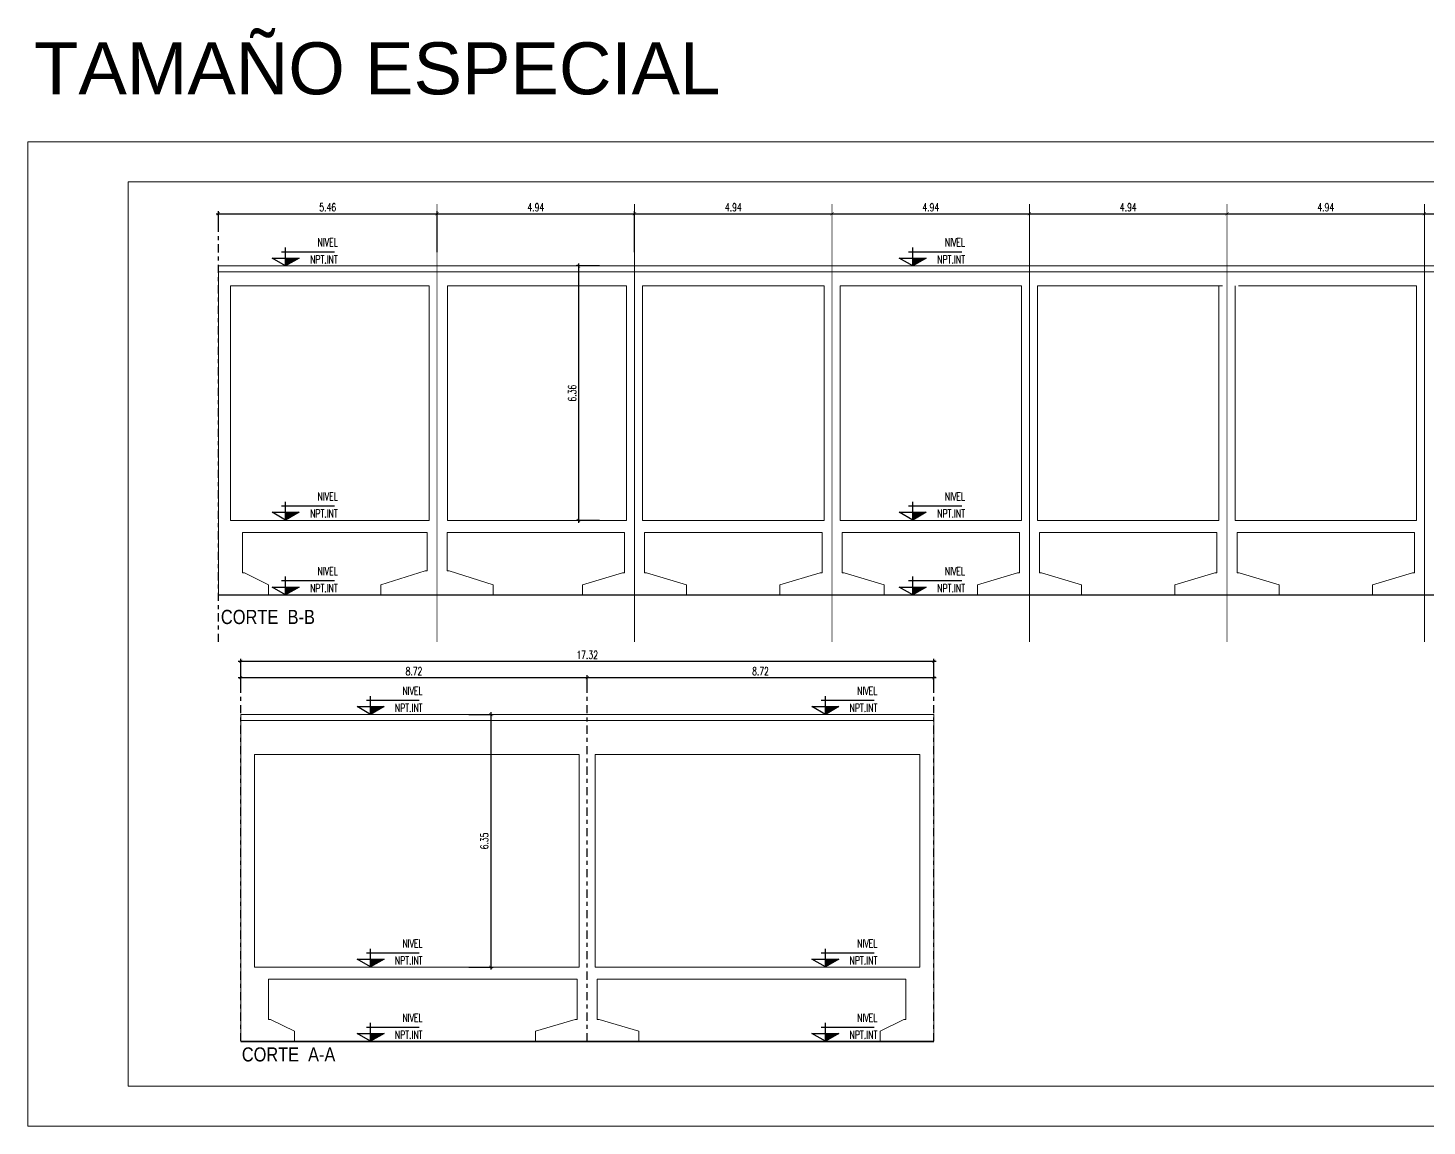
# Model space of a CAD drawing. Header units: millimetres. Extents: x 316.4 to 400.3, y 48.9 to 76.4.
# Drawn here: x 316.41 to 351.37, y 48.92 to 76.36 of the extents above; entities that cross this region are included whole.
import ezdxf
from ezdxf.enums import TextEntityAlignment as Align

# ---------------------------------------------------------------- set-up
doc = ezdxf.new("R2010")
doc.units = ezdxf.units.MM
doc.linetypes.add('CYPE_RAYAPUNTO', pattern=[0.4125, 0.2025, -0.105, 0, -0.105])
for name, color, linetype, lineweight in [('CIM_REFEREN', 2, 'Continuous', 0), ('OT_SECCION_EDIFICIO', 2, 'Continuous', 9), ('RECUAD_LIMITES', 2, 'Continuous', 0), ('RECUAD_MARCO', 1, 'Continuous', 20)]:
    doc.layers.add(name, color=color, linetype=linetype, lineweight=lineweight)
doc.styles.add('COTAS', font='romans.shx', dxfattribs={"width": 0.7})
doc.styles.add('CYPETXT_romans', font='arial.ttf', dxfattribs={"height": 0.2})
doc.dimstyles.new('COTA 100', dxfattribs={"dimscale": 200, "dimtxt": 0.001, "dimasz": 0.0004, "dimexe": 0.0003, "dimexo": 0.0003, "dimgap": 0.0003, "dimtad": 1, "dimzin": 4, "dimdsep": 46, "dimtxsty": 'COTAS', "dimblk": 'ARCHTICK', "dimcen": -0.02, "dimdle": 0.0003, "dimclrd": 256, "dimclre": 256, "dimclrt": 2, "dimadec": 0, "dimazin": 0, "dimtfac": 1, "dimtix": 1, "dimtmove": 2, "dimatfit": 3, "dimldrblk": 'ORIGIN', "dimfxl": 1, "dimtolj": 1, "dimtzin": 0, "dimarcsym": 0})

# ---------------------------------------------------------------- blocks, each defined once
blk = doc.blocks.new('_ArchTick')
at = {"color": 0, "const_width": 0.15}
blk.add_lwpolyline([(-0.5, -0.5), (0.5, 0.5)], dxfattribs=at)
blk = doc.blocks.new('*D455')
at = {"lineweight": -2, "transparency": 16777216}
for p, q in [((326.576, 71.719), (331.631, 71.719)), ((326.636, 70.758), (326.636, 71.779)), ((331.571, 70.758), (331.571, 71.779))]:
    blk.add_line(p, q, dxfattribs=at)
at = {"layer": 'Defpoints', "color": 0, "transparency": 16777216}
for p in [(331.571, 71.719), (326.636, 70.698), (331.571, 70.698)]:
    blk.add_point(p, dxfattribs=at)
at = {"lineweight": -2, "transparency": 16777216, "xscale": 0.08, "yscale": 0.08, "zscale": 0.08, "rotation": 180}
blk.add_blockref('_ArchTick', (326.636, 71.719), dxfattribs=at)
at = {"lineweight": -2, "transparency": 16777216, "xscale": 0.08, "yscale": 0.08, "zscale": 0.08}
blk.add_blockref('_ArchTick', (331.571, 71.719), dxfattribs=at)
at = {"color": 2, "transparency": 16777216, "insert": (329.104, 71.879), "char_height": 0.2, "attachment_point": 5, "style": 'COTAS'}
blk.add_mtext('\\A1;4.94', dxfattribs=at)
blk = doc.blocks.new('_Origin')
at = {"color": 0, "linetype": 'ByBlock', "lineweight": -2}
blk.add_line((0, 0), (-1, 0), dxfattribs=at)
blk.add_circle((0, 0), 0.5, dxfattribs=at)
blk = doc.blocks.new('*D456')
at = {"lineweight": -2, "transparency": 16777216}
for p, q in [((331.511, 71.719), (336.566, 71.719)), ((331.571, 70.758), (331.571, 71.779))]:
    blk.add_line(p, q, dxfattribs=at)
at = {"layer": 'Defpoints', "color": 0, "transparency": 16777216}
for p in [(336.506, 71.719), (336.506, 71.719), (331.571, 70.698)]:
    blk.add_point(p, dxfattribs=at)
at = {"lineweight": -2, "transparency": 16777216, "xscale": 0.08, "yscale": 0.08, "zscale": 0.08, "rotation": 180}
blk.add_blockref('_ArchTick', (331.571, 71.719), dxfattribs=at)
at = {"lineweight": -2, "transparency": 16777216, "xscale": 0.08, "yscale": 0.08, "zscale": 0.08}
blk.add_blockref('_ArchTick', (336.506, 71.719), dxfattribs=at)
at = {"color": 2, "transparency": 16777216, "insert": (334.039, 71.879), "char_height": 0.2, "attachment_point": 5, "style": 'COTAS'}
blk.add_mtext('\\A1;4.94', dxfattribs=at)
blk = doc.blocks.new('*D457')
at = {"lineweight": -2, "transparency": 16777216}
blk.add_line((336.446, 71.719), (341.501, 71.719), dxfattribs=at)
at = {"layer": 'Defpoints', "color": 0, "transparency": 16777216}
for p in [(336.506, 71.719), (341.441, 71.719), (341.441, 71.719)]:
    blk.add_point(p, dxfattribs=at)
at = {"lineweight": -2, "transparency": 16777216, "xscale": 0.08, "yscale": 0.08, "zscale": 0.08, "rotation": 180}
blk.add_blockref('_ArchTick', (336.506, 71.719), dxfattribs=at)
at = {"lineweight": -2, "transparency": 16777216, "xscale": 0.08, "yscale": 0.08, "zscale": 0.08}
blk.add_blockref('_ArchTick', (341.441, 71.719), dxfattribs=at)
at = {"color": 2, "transparency": 16777216, "insert": (338.974, 71.879), "char_height": 0.2, "attachment_point": 5, "style": 'COTAS'}
blk.add_mtext('\\A1;4.94', dxfattribs=at)
blk = doc.blocks.new('*D458')
at = {"lineweight": -2, "transparency": 16777216}
blk.add_line((341.381, 71.719), (346.436, 71.719), dxfattribs=at)
at = {"layer": 'Defpoints', "color": 0, "transparency": 16777216}
for p in [(341.441, 71.719), (346.376, 71.719), (346.376, 71.719)]:
    blk.add_point(p, dxfattribs=at)
at = {"lineweight": -2, "transparency": 16777216, "xscale": 0.08, "yscale": 0.08, "zscale": 0.08, "rotation": 180}
blk.add_blockref('_ArchTick', (341.441, 71.719), dxfattribs=at)
at = {"lineweight": -2, "transparency": 16777216, "xscale": 0.08, "yscale": 0.08, "zscale": 0.08}
blk.add_blockref('_ArchTick', (346.376, 71.719), dxfattribs=at)
at = {"color": 2, "transparency": 16777216, "insert": (343.909, 71.879), "char_height": 0.2, "attachment_point": 5, "style": 'COTAS'}
blk.add_mtext('\\A1;4.94', dxfattribs=at)
blk = doc.blocks.new('*D459')
at = {"lineweight": -2, "transparency": 16777216}
blk.add_line((346.316, 71.719), (351.371, 71.719), dxfattribs=at)
at = {"layer": 'Defpoints', "color": 0, "transparency": 16777216}
for p in [(346.376, 71.719), (351.311, 71.719), (351.311, 71.719)]:
    blk.add_point(p, dxfattribs=at)
at = {"lineweight": -2, "transparency": 16777216, "xscale": 0.08, "yscale": 0.08, "zscale": 0.08, "rotation": 180}
blk.add_blockref('_ArchTick', (346.376, 71.719), dxfattribs=at)
at = {"lineweight": -2, "transparency": 16777216, "xscale": 0.08, "yscale": 0.08, "zscale": 0.08}
blk.add_blockref('_ArchTick', (351.311, 71.719), dxfattribs=at)
at = {"color": 2, "transparency": 16777216, "insert": (348.844, 71.879), "char_height": 0.2, "attachment_point": 5, "style": 'COTAS'}
blk.add_mtext('\\A1;4.94', dxfattribs=at)
blk = doc.blocks.new('*D460')
at = {"lineweight": -2, "transparency": 16777216}
blk.add_line((351.251, 71.719), (356.306, 71.719), dxfattribs=at)
at = {"layer": 'Defpoints', "color": 0, "transparency": 16777216}
for p in [(351.311, 71.719), (356.246, 71.719), (356.246, 71.719)]:
    blk.add_point(p, dxfattribs=at)
at = {"lineweight": -2, "transparency": 16777216, "xscale": 0.08, "yscale": 0.08, "zscale": 0.08, "rotation": 180}
blk.add_blockref('_ArchTick', (351.311, 71.719), dxfattribs=at)
at = {"lineweight": -2, "transparency": 16777216, "xscale": 0.08, "yscale": 0.08, "zscale": 0.08}
blk.add_blockref('_ArchTick', (356.246, 71.719), dxfattribs=at)
at = {"color": 2, "transparency": 16777216, "insert": (353.779, 71.879), "char_height": 0.2, "attachment_point": 5, "style": 'COTAS'}
blk.add_mtext('\\A1;4.94', dxfattribs=at)
blk = doc.blocks.new('*D464')
at = {"lineweight": -2, "transparency": 16777216}
for p, q in [((321.669, 60.531), (339.109, 60.531)), ((321.729, 59.851), (321.729, 60.591)), ((339.049, 59.851), (339.049, 60.591))]:
    blk.add_line(p, q, dxfattribs=at)
at = {"layer": 'Defpoints', "color": 0, "transparency": 16777216}
for p in [(339.049, 60.531), (321.729, 59.791), (339.049, 59.791)]:
    blk.add_point(p, dxfattribs=at)
at = {"lineweight": -2, "transparency": 16777216, "xscale": 0.08, "yscale": 0.08, "zscale": 0.08, "rotation": 180}
blk.add_blockref('_ArchTick', (321.729, 60.531), dxfattribs=at)
at = {"lineweight": -2, "transparency": 16777216, "xscale": 0.08, "yscale": 0.08, "zscale": 0.08}
blk.add_blockref('_ArchTick', (339.049, 60.531), dxfattribs=at)
at = {"color": 2, "transparency": 16777216, "insert": (330.389, 60.691), "char_height": 0.2, "attachment_point": 5, "style": 'COTAS'}
blk.add_mtext('\\A1;17.32', dxfattribs=at)

msp = doc.modelspace()

# ---------------------------------------------------------------- hatches: boundary and pattern name
for points in [[(323.188, 70.608), (322.85, 70.608), (322.85, 70.414)], [(338.862, 70.608), (338.524, 70.608), (338.524, 70.414)], [(323.188, 64.256), (322.85, 64.256), (322.85, 64.062)], [(338.862, 64.256), (338.524, 64.256), (338.524, 64.062)], [(323.188, 62.387), (322.85, 62.387), (322.85, 62.192)], [(338.862, 62.387), (338.524, 62.387), (338.524, 62.192)], [(325.312, 59.398), (324.977, 59.398), (324.977, 59.204)], [(336.675, 59.398), (336.34, 59.398), (336.34, 59.204)], [(325.312, 53.086), (324.977, 53.086), (324.977, 52.892)], [(336.675, 53.086), (336.34, 53.086), (336.34, 52.892)], [(325.312, 51.229), (324.977, 51.229), (324.977, 51.035)], [(336.675, 51.229), (336.34, 51.229), (336.34, 51.035)]]:
    msp.add_hatch(color=256).paths.add_polyline_path(points)

# ---------------------------------------------------------------- linework, layer by layer
for p, q in [((321.113, 71.719), (326.696, 71.719)), ((321.173, 71.29), (321.173, 71.779)), ((326.636, 71.29), (326.636, 71.779)), ((322.747, 70.77), (324.075, 70.77)), ((322.85, 70.414), (322.85, 70.873)), ((338.421, 70.77), (339.749, 70.77)), ((338.524, 70.414), (338.524, 70.873)), ((330.698, 70.414), (330.112, 70.414)), ((330.172, 70.474), (330.172, 63.994)), ((322.747, 64.418), (324.075, 64.418)), ((322.85, 64.062), (322.85, 64.521)), ((338.421, 64.418), (339.749, 64.418)), ((338.524, 64.062), (338.524, 64.521)), ((330.698, 64.054), (330.112, 64.054)), ((322.85, 62.192), (322.85, 62.652)), ((338.524, 62.192), (338.524, 62.652)), ((322.747, 62.549), (324.075, 62.549)), ((338.421, 62.549), (339.749, 62.549)), ((321.173, 62.192), (378.445, 62.192)), ((321.729, 59.933), (321.729, 60.183)), ((330.389, 59.933), (330.389, 60.183)), ((330.389, 59.933), (330.389, 60.183)), ((321.67, 60.124), (330.449, 60.124)), ((330.33, 60.124), (339.109, 60.124)), ((324.875, 59.559), (326.193, 59.559)), ((324.977, 59.204), (324.977, 59.661)), ((336.237, 59.559), (337.556, 59.559)), ((336.34, 59.204), (336.34, 59.661)), ((327.433, 59.198), (328.037, 59.198)), ((327.977, 59.258), (327.977, 52.825)), ((324.875, 53.247), (326.193, 53.247)), ((324.977, 52.892), (324.977, 53.349)), ((336.237, 53.247), (337.556, 53.247)), ((336.34, 52.892), (336.34, 53.349)), ((327.433, 52.885), (328.037, 52.885)), ((324.977, 51.035), (324.977, 51.492)), ((336.34, 51.035), (336.34, 51.492)), ((324.875, 51.389), (326.193, 51.389)), ((336.237, 51.389), (337.556, 51.389)), ((321.729, 51.035), (339.049, 51.035)), ((321.729, 51.032), (339.049, 51.032))]:
    msp.add_line(p, q)
at = {"color": 1, "linetype": 'CYPE_RAYAPUNTO'}
for p, q in [((321.173, 61.016), (321.173, 71.365)), ((321.729, 51.035), (321.729, 60.144)), ((330.389, 51.035), (330.389, 60.147)), ((339.049, 51.035), (339.049, 60.131))]:
    msp.add_line(p, q, dxfattribs=at)
at = {"color": 1, "linetype": 'CYPE_RAYAPUNTO', "const_width": 0.0201}
for points in [[(326.636, 61.016), (326.636, 71.963)], [(331.571, 61.016), (331.571, 71.963)], [(336.506, 61.016), (336.506, 71.963)], [(341.441, 61.016), (341.441, 71.963)], [(346.376, 61.016), (346.376, 71.963)], [(351.311, 61.016), (351.311, 71.963)]]:
    msp.add_lwpolyline(points, dxfattribs=at)
for points, const_width in [([(322.513, 70.608), (322.85, 70.414), (323.188, 70.608)], 0.0134), ([(338.187, 70.608), (338.524, 70.414), (338.862, 70.608)], 0.0134), ([(322.513, 64.256), (322.85, 64.062), (323.188, 64.256)], 0.0134), ([(338.187, 64.256), (338.524, 64.062), (338.862, 64.256)], 0.0134), ([(322.513, 62.387), (322.85, 62.192), (323.188, 62.387)], 0.0134), ([(338.187, 62.387), (338.524, 62.192), (338.862, 62.387)], 0.0134), ([(324.642, 59.398), (324.977, 59.204), (325.312, 59.398)], 0.0133), ([(336.004, 59.398), (336.34, 59.204), (336.675, 59.398)], 0.0133), ([(324.642, 53.086), (324.977, 52.892), (325.312, 53.086)], 0.0133), ([(336.004, 53.086), (336.34, 52.892), (336.675, 53.086)], 0.0133), ([(324.642, 51.229), (324.977, 51.035), (325.312, 51.229)], 0.0133), ([(336.004, 51.229), (336.34, 51.035), (336.675, 51.229)], 0.0133)]:
    msp.add_lwpolyline(points, dxfattribs=dict(const_width=const_width))
for points in [[(322.85, 70.414), (322.513, 70.608), (323.188, 70.608), (322.85, 70.414)], [(338.524, 70.414), (338.187, 70.608), (338.862, 70.608), (338.524, 70.414)], [(322.85, 64.062), (322.513, 64.256), (323.188, 64.256), (322.85, 64.062)], [(338.524, 64.062), (338.187, 64.256), (338.862, 64.256), (338.524, 64.062)], [(322.85, 62.192), (322.513, 62.387), (323.188, 62.387), (322.85, 62.192)], [(338.524, 62.192), (338.187, 62.387), (338.862, 62.387), (338.524, 62.192)], [(324.977, 59.204), (324.642, 59.398), (325.312, 59.398), (324.977, 59.204)], [(336.34, 59.204), (336.004, 59.398), (336.675, 59.398), (336.34, 59.204)], [(324.977, 52.892), (324.642, 53.086), (325.312, 53.086), (324.977, 52.892)], [(336.34, 52.892), (336.004, 53.086), (336.675, 53.086), (336.34, 52.892)], [(324.977, 51.035), (324.642, 51.229), (325.312, 51.229), (324.977, 51.035)], [(336.34, 51.035), (336.004, 51.229), (336.675, 51.229), (336.34, 51.035)]]:
    msp.add_lwpolyline(points)
at = {"layer": 'OT_SECCION_EDIFICIO'}
for p, q in [((321.274, 70.414), (321.173, 70.414)), ((321.173, 70.414), (321.173, 69.913)), ((321.516, 70.414), (321.272, 70.414)), ((321.523, 70.414), (321.516, 70.414)), ((321.523, 70.414), (321.624, 70.414)), ((321.624, 70.414), (361.143, 70.414)), ((321.173, 70.263), (368.438, 70.263)), ((321.173, 69.913), (321.173, 64.054)), ((321.173, 69.913), (321.173, 69.913)), ((321.474, 69.913), (326.436, 69.913)), ((321.474, 64.054), (321.474, 69.913)), ((326.436, 69.913), (326.436, 64.054)), ((326.895, 69.913), (331.371, 69.913)), ((326.895, 64.054), (326.895, 69.913)), ((331.371, 64.054), (331.371, 69.913)), ((331.772, 69.913), (336.306, 69.913)), ((331.772, 69.913), (331.772, 64.054)), ((336.306, 64.054), (336.306, 69.913)), ((336.707, 64.054), (336.707, 69.913)), ((341.241, 69.913), (336.707, 69.913)), ((341.241, 64.054), (341.241, 69.913)), ((341.642, 69.913), (341.642, 64.054)), ((341.642, 69.913), (346.265, 69.913)), ((346.176, 64.054), (346.176, 69.913)), ((346.577, 64.054), (346.577, 69.913)), ((351.111, 69.913), (346.665, 69.913)), ((351.111, 69.913), (351.111, 64.054)), ((321.173, 64.054), (321.173, 64.054)), ((321.173, 64.054), (321.173, 62.192)), ((326.436, 64.054), (321.474, 64.054)), ((331.371, 64.054), (326.895, 64.054)), ((331.772, 64.054), (336.306, 64.054)), ((341.241, 64.054), (336.707, 64.054)), ((341.241, 64.054), (341.191, 64.054)), ((341.642, 64.054), (346.176, 64.054)), ((346.126, 64.054), (346.176, 64.054)), ((351.111, 64.054), (346.577, 64.054)), ((351.061, 64.054), (351.111, 64.054)), ((326.386, 63.753), (321.774, 63.753)), ((321.774, 62.743), (321.774, 63.753)), ((326.386, 63.753), (326.386, 62.793)), ((326.887, 63.753), (331.321, 63.753)), ((326.887, 62.793), (326.887, 63.753)), ((331.321, 62.743), (331.321, 63.753)), ((336.256, 63.753), (331.822, 63.753)), ((331.822, 63.753), (331.822, 62.743)), ((336.256, 63.753), (336.256, 62.743)), ((336.757, 62.743), (336.757, 63.753)), ((341.191, 63.753), (336.757, 63.753)), ((341.191, 63.753), (341.191, 62.743)), ((346.126, 63.753), (341.692, 63.753)), ((341.692, 62.743), (341.692, 63.753)), ((346.126, 62.743), (346.126, 63.753)), ((351.061, 63.753), (346.627, 63.753)), ((346.627, 63.753), (346.627, 62.743)), ((351.061, 62.743), (351.061, 63.753)), ((321.824, 62.743), (321.774, 62.743)), ((322.425, 62.443), (321.824, 62.743)), ((325.234, 62.443), (326.336, 62.793)), ((326.336, 62.793), (326.386, 62.793)), ((326.887, 62.793), (326.937, 62.793)), ((326.937, 62.793), (328.038, 62.443)), ((331.271, 62.743), (330.269, 62.443)), ((331.321, 62.743), (331.271, 62.743)), ((331.822, 62.743), (331.872, 62.743)), ((332.873, 62.443), (331.872, 62.743)), ((336.206, 62.743), (335.204, 62.443)), ((336.206, 62.743), (336.256, 62.743)), ((336.807, 62.743), (336.757, 62.743)), ((337.808, 62.443), (336.807, 62.743)), ((341.141, 62.743), (340.139, 62.443)), ((341.141, 62.743), (341.191, 62.743)), ((341.742, 62.743), (341.692, 62.743)), ((342.743, 62.443), (341.742, 62.743)), ((346.076, 62.743), (345.074, 62.443)), ((346.126, 62.743), (346.076, 62.743)), ((346.627, 62.743), (346.677, 62.743)), ((347.678, 62.443), (346.677, 62.743)), ((351.011, 62.743), (350.009, 62.443)), ((351.061, 62.743), (351.011, 62.743)), ((322.425, 62.192), (322.425, 62.443)), ((325.234, 62.192), (325.234, 62.443)), ((328.038, 62.443), (328.038, 62.192)), ((330.269, 62.443), (330.269, 62.192)), ((332.873, 62.192), (332.873, 62.443)), ((335.204, 62.443), (335.204, 62.192)), ((337.808, 62.443), (337.808, 62.192)), ((340.139, 62.443), (340.139, 62.192)), ((342.743, 62.443), (342.743, 62.192)), ((345.074, 62.443), (345.074, 62.192)), ((347.678, 62.192), (347.678, 62.443)), ((350.009, 62.192), (350.009, 62.443)), ((321.173, 62.192), (322.425, 62.192)), ((325.234, 62.192), (328.038, 62.192)), ((332.873, 62.192), (330.269, 62.192)), ((335.204, 62.192), (337.808, 62.192)), ((340.139, 62.192), (342.743, 62.192)), ((347.678, 62.192), (345.074, 62.192)), ((350.009, 62.192), (352.613, 62.192)), ((339.049, 59.198), (321.729, 59.198)), ((321.729, 59.173), (321.729, 59.198)), ((321.729, 59.198), (321.729, 59.048)), ((321.729, 58.701), (321.729, 59.173)), ((339.049, 59.173), (339.049, 59.198)), ((339.049, 58.701), (339.049, 59.173)), ((321.729, 59.048), (339.049, 59.048)), ((321.729, 58.204), (321.729, 58.701)), ((339.049, 58.204), (339.049, 58.701)), ((321.729, 52.885), (321.729, 58.204)), ((322.077, 58.204), (322.077, 52.885)), ((322.077, 58.204), (330.191, 58.204)), ((330.191, 52.885), (330.191, 58.204)), ((330.588, 58.204), (338.701, 58.204)), ((330.588, 58.204), (330.588, 52.885)), ((338.701, 58.204), (338.701, 52.885)), ((339.049, 52.885), (339.049, 58.204)), ((339.049, 53.421), (339.049, 51.035)), ((321.729, 52.885), (321.729, 51.035)), ((322.077, 52.885), (330.141, 52.885)), ((330.191, 52.885), (330.141, 52.885)), ((330.588, 52.885), (338.701, 52.885)), ((322.425, 51.582), (322.425, 52.586)), ((322.425, 52.586), (330.141, 52.586)), ((330.141, 52.586), (330.141, 51.582)), ((338.353, 52.586), (330.638, 52.586)), ((330.638, 52.586), (330.638, 51.582)), ((338.353, 52.586), (338.353, 51.582)), ((322.425, 51.582), (322.475, 51.582)), ((322.475, 51.582), (323.072, 51.284)), ((330.091, 51.582), (329.097, 51.284)), ((330.141, 51.582), (330.091, 51.582)), ((330.638, 51.582), (330.688, 51.582)), ((330.688, 51.582), (331.682, 51.284)), ((338.304, 51.582), (337.707, 51.284)), ((338.353, 51.582), (338.304, 51.582)), ((323.072, 51.284), (323.072, 51.035)), ((329.097, 51.284), (329.097, 51.035)), ((331.682, 51.035), (331.682, 51.284)), ((337.707, 51.284), (337.707, 51.035)), ((321.729, 51.035), (323.072, 51.035)), ((329.097, 51.035), (331.682, 51.035)), ((337.707, 51.035), (339.049, 51.035))]:
    msp.add_line(p, q, dxfattribs=at)
at = {"layer": 'RECUAD_LIMITES'}
msp.add_lwpolyline([(316.414, 48.916), (400.314, 48.916), (400.314, 73.516), (316.414, 73.516), (316.414, 48.916)], close=True, dxfattribs=at)
at = {"layer": 'RECUAD_MARCO'}
msp.add_lwpolyline([(318.914, 49.916), (399.314, 49.916), (399.314, 72.516), (318.914, 72.516), (318.914, 49.916)], close=True, dxfattribs=at)

# ---------------------------------------------------------------- block references
for p, xscale, yscale, zscale, rotation in [((321.173, 71.719), 0.08, 0.08, 0.08, 180), ((330.172, 70.414), 0.08, 0.08, 0.08, 90), ((330.172, 64.054), 0.08, 0.08, 0.08, 270), ((321.729, 60.124), 0.0794952, 0.0794952, 0.0794952, 180), ((330.389, 60.124), 0.0794952, 0.0794952, 0.0794952, 180), ((327.977, 59.198), 0.0794952, 0.0794952, 0.0794952, 90), ((327.977, 52.885), 0.0794952, 0.0794952, 0.0794952, 270)]:
    msp.add_blockref('_ArchTick', p, dxfattribs=dict(xscale=xscale, yscale=yscale, zscale=zscale, rotation=rotation))
for p, xscale, yscale, zscale in [((326.636, 71.719), 0.08, 0.08, 0.08), ((330.389, 60.124), 0.0794952, 0.0794952, 0.0794952), ((339.049, 60.124), 0.0794952, 0.0794952, 0.0794952)]:
    msp.add_blockref('_ArchTick', p, dxfattribs=dict(xscale=xscale, yscale=yscale, zscale=zscale))

# ---------------------------------------------------------------- texts
at = {"color": 2, "attachment_point": 5, "style": 'COTAS'}
for s, insert, char_height in [('\\A1;5.46', (323.905, 71.879), 0.2), ('\\A1;8.72', (326.059, 60.283), 0.1987), ('\\A1;8.72', (334.719, 60.283), 0.1987)]:
    msp.add_mtext(s, dxfattribs=dict(at, insert=insert, char_height=char_height))
at = {"color": 2, "attachment_point": 5, "rotation": 90, "style": 'COTAS'}
for s, insert, char_height in [('\\A1;6.36', (330.012, 67.234), 0.2), ('\\A1;6.35', (327.818, 56.041), 0.1987)]:
    msp.add_mtext(s, dxfattribs=dict(at, insert=insert, char_height=char_height))
at = {"style": 'COTAS', "width": 0.7}
for tag, height, p in [('NIVEL', 0.201, (324.156, 70.903)), ('NIVEL', 0.201, (339.83, 70.903)), ('NPT.INT', 0.201, (324.156, 70.477)), ('NPT.INT', 0.201, (339.83, 70.477)), ('NIVEL', 0.201, (324.156, 64.552)), ('NIVEL', 0.201, (339.83, 64.552)), ('NPT.INT', 0.201, (324.156, 64.125)), ('NPT.INT', 0.201, (339.83, 64.125)), ('NIVEL', 0.201, (324.156, 62.682)), ('NIVEL', 0.201, (339.83, 62.682)), ('NPT.INT', 0.201, (324.156, 62.256)), ('NPT.INT', 0.201, (339.83, 62.256)), ('NIVEL', 0.2, (326.274, 59.691)), ('NIVEL', 0.2, (337.637, 59.691)), ('NPT.INT', 0.2, (326.274, 59.268)), ('NPT.INT', 0.2, (337.637, 59.268)), ('NIVEL', 0.2, (326.274, 53.379)), ('NIVEL', 0.2, (337.637, 53.379)), ('NPT.INT', 0.2, (326.274, 52.956)), ('NPT.INT', 0.2, (337.637, 52.956)), ('NIVEL', 0.2, (326.274, 51.522)), ('NIVEL', 0.2, (337.637, 51.522)), ('NPT.INT', 0.2, (326.274, 51.098)), ('NPT.INT', 0.2, (337.637, 51.098))]:
    msp.add_attdef(tag, text='', height=height, dxfattribs=at).set_placement(p, align=Align.RIGHT)
at = {"layer": 'CIM_REFEREN', "style": 'CYPETXT_romans'}
msp.add_text('TAMAÑO ESPECIAL', height=1.3, dxfattribs=at).set_placement((316.564, 74.703))
at = {"layer": 'OT_SECCION_EDIFICIO', "style": 'CYPETXT_romans', "width": 0.828709}
for s, height, p in [('CORTE  B-B', 0.3549, (322.409, 61.818)), ('CORTE  A-A', 0.3526, (322.926, 50.882))]:
    msp.add_text(s, height=height, dxfattribs=at).set_placement(p, align=Align.TOP_CENTER)

# ---------------------------------------------------------------- dimensions: what is measured, and where the dimension line sits
for base, p1, p2, picture, middle in [((331.571228861, 71.718995135), (326.636228861, 70.69797164), (331.571228861, 70.69797164), '*D455', (329.103728861, 71.878995135)), ((336.506228861, 71.718995135), (331.571228861, 70.69797164), (336.506228861, 71.718995135), '*D456', (334.038728861, 71.878995135)), ((341.441228861, 71.718995135), (336.506228861, 71.718995135), (341.441228861, 71.718995135), '*D457', (338.973728861, 71.878995135)), ((346.376228861, 71.718995135), (341.441228861, 71.718995135), (346.376228861, 71.718995135), '*D458', (343.908728861, 71.878995135)), ((351.311228861, 71.718995135), (346.376228861, 71.718995135), (351.311228861, 71.718995135), '*D459', (348.843728861, 71.878995135)), ((356.246228861, 71.718995135), (351.311228861, 71.718995135), (356.246228861, 71.718995135), '*D460', (353.778728861, 71.878995135)), ((339.049, 60.531), (321.729, 59.791), (339.049, 59.791), '*D464', (330.389, 60.691))]:
    dim = msp.add_linear_dim(base=base, p1=p1, p2=p2, dimstyle='COTA 100')
    dim.commit()
    dim.dimension.update_dxf_attribs({"geometry": picture, "text_midpoint": middle})

doc.saveas('drawing.dxf')
